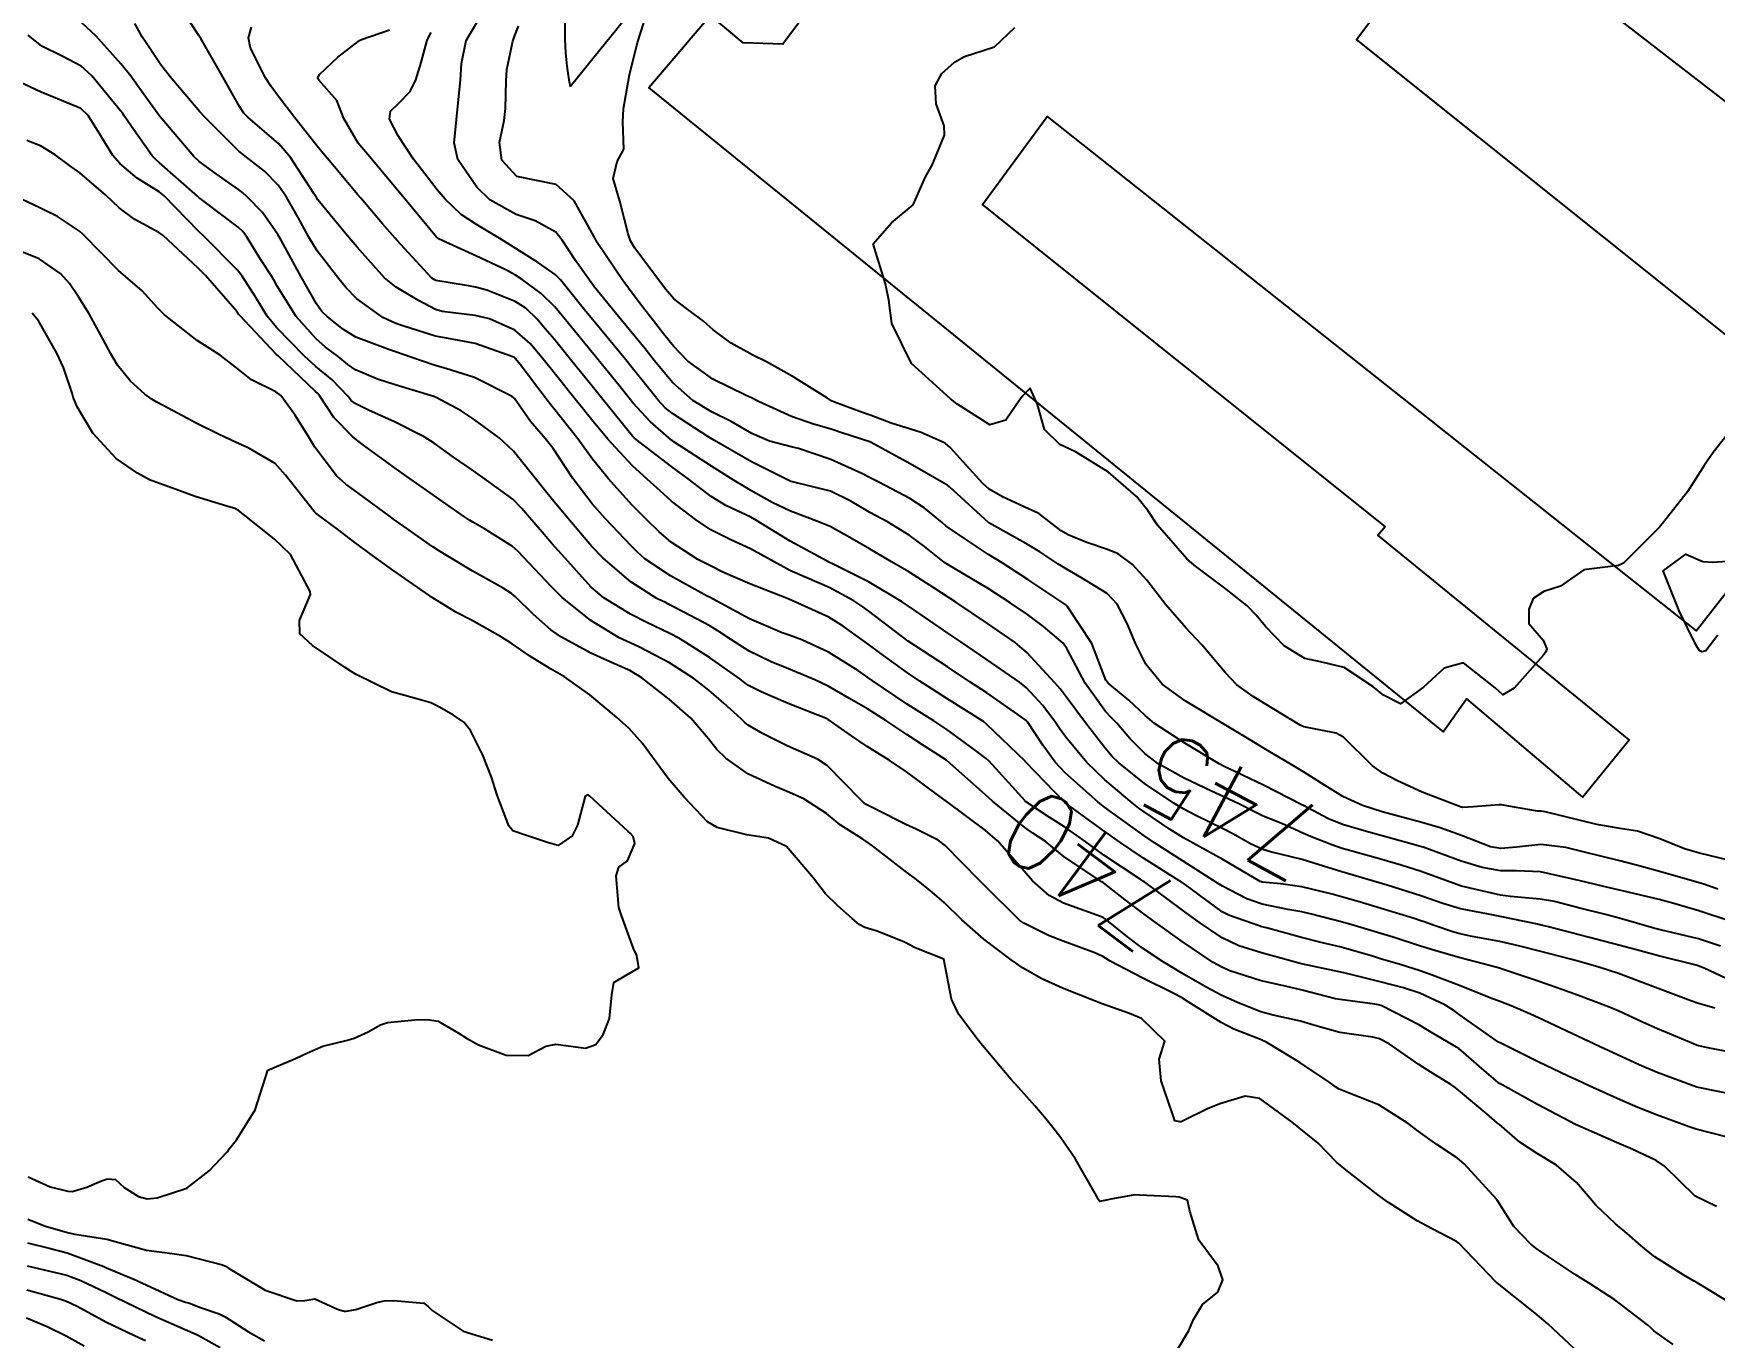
# Model space of a CAD drawing. Header units: metres. Extents: x 307586 to 320046, y 7427249 to 7434250.
# Drawn here: x 315434.2 to 315518.9, y 7432163.5 to 7432229.3 of the extents above; entities that cross this region are included whole.
import ezdxf
from ezdxf.enums import TextEntityAlignment as Align

# ---------------------------------------------------------------- set-up
doc = ezdxf.new("R2010")
doc.units = ezdxf.units.M
doc.header["$MEASUREMENT"] = 0
for name, color, linetype in [('Cotas', 45, 'Continuous'), ('Curvas de Nivel 1m', 11, 'Continuous'), ('Curvas de Nivel 5m', 15, 'Continuous'), ('Edificações', 30, 'Continuous'), ('Vias Primárias', 230, 'Continuous')]:
    doc.layers.add(name, color=color, linetype=linetype)
doc.styles.add('Style-STANDARD', font='STANDARD.shx')

msp = doc.modelspace()

# ---------------------------------------------------------------- linework, layer by layer
at = {"layer": 'Curvas de Nivel 1m', "flags": 128}
for points, elevation in [([(315519.822, 7432177.895), (315518.589, 7432178.142), (315518.142, 7432178.236), (315518.054, 7432178.26), (315517.872, 7432178.335), (315516.062, 7432179.09), (315515.309, 7432179.425), (315514.071, 7432180), (315513.595, 7432180.205), (315512.081, 7432180.778), (315511.232, 7432181.082), (315510.091, 7432181.477), (315508.275, 7432182.093), (315508.101, 7432182.149), (315507.658, 7432182.274), (315506.107, 7432182.669), (315504.838, 7432183.037), (315504.112, 7432183.269), (315502.737, 7432183.713), (315502.119, 7432183.904), (315500.613, 7432184.355), (315500.124, 7432184.491), (315498.626, 7432184.881), (315498.129, 7432184.986), (315497.424, 7432185.103), (315496.133, 7432185.379), (315495.363, 7432185.65), (315494.141, 7432186.288), (315493.893, 7432186.442), (315492.159, 7432187.547), (315490.708, 7432188.475), (315490.176, 7432188.835), (315489.214, 7432189.525), (315488.19, 7432190.26), (315487.87, 7432190.513), (315486.215, 7432192.002), (315485.713, 7432192.538), (315485.08, 7432193.396), (315484.312, 7432194.559), (315484.283, 7432194.599), (315484.244, 7432194.637), (315483.988, 7432194.82), (315482.257, 7432196.027), (315481.414, 7432196.588), (315480.274, 7432197.334), (315478.293, 7432198.63), (315476.308, 7432200.143), (315476.017, 7432200.361), (315475.561, 7432200.661), (315474.323, 7432201.332), (315473.195, 7432201.826), (315472.335, 7432202.194), (315471.392, 7432202.71), (315470.349, 7432203.286), (315469.356, 7432203.738), (315468.358, 7432204.247), (315467.577, 7432204.758), (315466.372, 7432205.687), (315465.8, 7432206.202), (315465.147, 7432206.789), (315464.393, 7432207.482), (315463.168, 7432208.812), (315462.422, 7432209.711), (315461.516, 7432210.829), (315460.453, 7432212.158), (315459.901, 7432212.848), (315459.244, 7432213.632), (315458.477, 7432214.3), (315457.208, 7432214.883), (315456.484, 7432215.046), (315454.821, 7432215.25), (315454.487, 7432215.344), (315453.625, 7432215.796), (315452.498, 7432216.467), (315451.902, 7432216.946), (315450.526, 7432218.491), (315450.125, 7432218.966), (315449.406, 7432219.842), (315448.552, 7432220.881), (315448.475, 7432220.991), (315448.351, 7432221.196), (315447.18, 7432223.004), (315446.583, 7432223.692), (315445.02, 7432225.034), (315444.819, 7432225.251), (315444.608, 7432225.584), (315443.776, 7432227.048), (315442.652, 7432229.008), (315442.622, 7432229.06), (315442.55, 7432229.165), (315441.308, 7432231.074)], 743), ([(315519.633, 7432187.593), (315518.171, 7432187.941), (315517.412, 7432188.158), (315516.178, 7432188.672), (315515.049, 7432189.054), (315514.183, 7432189.198), (315513.002, 7432189.395), (315512.187, 7432189.587), (315510.397, 7432190.032), (315510.191, 7432190.06), (315510.016, 7432190.067), (315508.849, 7432190.26), (315508.195, 7432190.38), (315508.081, 7432190.385), (315506.774, 7432190.284), (315506.23, 7432190.253), (315506.193, 7432190.261), (315506.17, 7432190.268), (315506.085, 7432190.292), (315504.203, 7432191.021), (315502.955, 7432191.589), (315502.218, 7432191.981), (315501.702, 7432192.345), (315500.237, 7432193.796), (315499.869, 7432193.995), (315498.242, 7432194.318), (315498.055, 7432194.392), (315496.254, 7432195.494), (315495.681, 7432195.842), (315494.86, 7432196.431), (315494.272, 7432197.048), (315493.103, 7432198.452), (315492.301, 7432199.289), (315491.29, 7432200.47), (315490.331, 7432201.701), (315489.605, 7432202.491), (315488.873, 7432203.027), (315488.35, 7432203.25), (315487.252, 7432203.623), (315486.358, 7432203.998), (315486.016, 7432204.191), (315485.557, 7432204.542), (315484.878, 7432205.063), (315484.37, 7432205.303), (315483.045, 7432205.905), (315482.38, 7432206.297), (315482.056, 7432206.583), (315480.41, 7432208.4), (315480.166, 7432208.604), (315478.953, 7432209.157), (315478.42, 7432209.324), (315477.436, 7432209.626), (315476.427, 7432210.009), (315475.952, 7432210.181), (315474.579, 7432210.678), (315474.434, 7432210.751), (315474.236, 7432210.882), (315472.452, 7432211.993), (315471.159, 7432212.713), (315470.466, 7432213.051), (315469.379, 7432213.644), (315468.479, 7432214.331), (315467.989, 7432214.755), (315467.12, 7432215.395), (315466.494, 7432215.882), (315466.079, 7432216.356), (315465.762, 7432216.781), (315464.527, 7432218.435), (315464.307, 7432218.802), (315464.184, 7432219.156), (315463.763, 7432220.808), (315463.438, 7432221.943), (315463.631, 7432222.81), (315463.962, 7432223.434), (315463.928, 7432224.807), (315463.96, 7432225.456), (315464.185, 7432226.804), (315464.26, 7432227.172), (315464.653, 7432228.8), (315465.303, 7432230.791)], 749), ([(315519.516, 7432173.646), (315518.002, 7432174.041), (315517.662, 7432174.153), (315516.012, 7432174.766), (315515.064, 7432175.138), (315514.024, 7432175.577), (315512.621, 7432176.214), (315512.036, 7432176.483), (315511.555, 7432176.707), (315510.045, 7432177.429), (315509.501, 7432177.702), (315508.372, 7432178.265), (315508.157, 7432178.372), (315508.054, 7432178.428), (315507.591, 7432178.741), (315506.068, 7432179.82), (315505.793, 7432180.017), (315505.334, 7432180.301), (315504.081, 7432180.889), (315503.251, 7432181.163), (315502.09, 7432181.466), (315500.613, 7432181.837), (315500.097, 7432181.95), (315498.118, 7432182.375), (315498.057, 7432182.39), (315496.108, 7432182.923), (315494.966, 7432183.282), (315494.115, 7432183.688), (315492.981, 7432184.451), (315492.129, 7432185.081), (315490.232, 7432186.479), (315490.144, 7432186.538), (315489.983, 7432186.644), (315488.163, 7432187.854), (315487.253, 7432188.519), (315486.18, 7432189.271), (315485.403, 7432189.76), (315484.217, 7432190.56), (315484.193, 7432190.581), (315482.378, 7432192.578), (315482.224, 7432192.72), (315481.69, 7432193.123), (315480.239, 7432194.187), (315479.991, 7432194.354), (315479.588, 7432194.61), (315478.757, 7432195.132), (315478.251, 7432195.458), (315476.481, 7432196.648), (315476.265, 7432196.801), (315475.788, 7432197.139), (315474.284, 7432198.08), (315472.936, 7432198.694), (315472.295, 7432198.93), (315471.943, 7432199.057), (315470.303, 7432199.761), (315469.673, 7432200.096), (315468.467, 7432200.748), (315468.314, 7432200.826), (315468.163, 7432200.903), (315466.33, 7432201.922), (315465.033, 7432202.79), (315464.662, 7432203.111), (315464.349, 7432203.426), (315463.024, 7432204.813), (315462.37, 7432205.551), (315461.394, 7432206.83), (315460.405, 7432208.341), (315460.014, 7432208.846), (315459.27, 7432209.706), (315458.461, 7432210.87), (315458.433, 7432210.902), (315458.336, 7432210.969), (315456.448, 7432211.927), (315454.995, 7432212.372), (315454.457, 7432212.527), (315453.279, 7432212.932), (315452.466, 7432213.208), (315452.07, 7432213.341), (315450.473, 7432213.958), (315449.846, 7432214.342), (315449.03, 7432214.982), (315448.752, 7432215.252), (315448.489, 7432215.629), (315447.707, 7432216.998), (315446.696, 7432218.843), (315446.607, 7432219.009), (315446.534, 7432219.134), (315445.759, 7432220.235), (315444.996, 7432221.033), (315444.759, 7432221.241), (315444.557, 7432221.399), (315443.434, 7432222.182), (315442.57, 7432222.806), (315442.297, 7432223.063), (315440.603, 7432225.056), (315440.587, 7432225.08), (315439.752, 7432226.231), (315439.119, 7432227.103), (315438.632, 7432227.713), (315437.377, 7432229.123), (315436.66, 7432229.798)], 741), ([(315520.028, 7432175.759), (315518.033, 7432176.15), (315516.04, 7432176.898), (315515.137, 7432177.277), (315514.049, 7432177.776), (315513.128, 7432178.209), (315512.058, 7432178.709), (315511.169, 7432179.121), (315510.067, 7432179.641), (315509.657, 7432179.834), (315508.677, 7432180.261), (315508.076, 7432180.482), (315507.741, 7432180.611), (315506.088, 7432181.272), (315504.563, 7432181.846), (315504.098, 7432182.012), (315503.091, 7432182.33), (315502.106, 7432182.628), (315501.698, 7432182.753), (315500.111, 7432183.204), (315499.177, 7432183.437), (315498.116, 7432183.705), (315496.351, 7432184.177), (315496.121, 7432184.241), (315495.993, 7432184.283), (315495.607, 7432184.418), (315494.496, 7432184.804), (315494.129, 7432184.999), (315492.185, 7432186.418), (315492.143, 7432186.446), (315492.125, 7432186.46), (315490.161, 7432187.7), (315488.969, 7432188.498), (315488.502, 7432188.831), (315488.178, 7432189.063), (315486.268, 7432190.453), (315486.193, 7432190.502), (315486.154, 7432190.531), (315484.223, 7432192.54), (315484.204, 7432192.56), (315482.242, 7432194.457), (315482.088, 7432194.582), (315480.254, 7432195.748), (315479.729, 7432196.079), (315478.882, 7432196.621), (315478.269, 7432197.036), (315476.878, 7432198.05), (315476.29, 7432198.481), (315476.051, 7432198.654), (315475.024, 7432199.393), (315474.305, 7432199.839), (315472.395, 7432200.699), (315472.313, 7432200.734), (315472.257, 7432200.758), (315470.325, 7432201.517), (315468.956, 7432202.118), (315468.338, 7432202.424), (315467.7, 7432202.756), (315466.351, 7432203.617), (315465.734, 7432204.156), (315465.092, 7432204.789), (315464.721, 7432205.149), (315464.37, 7432205.508), (315463.193, 7432206.812), (315462.398, 7432207.809), (315461.647, 7432208.828), (315460.428, 7432210.38), (315460.219, 7432210.631), (315460.05, 7432210.846), (315458.749, 7432212.575), (315458.518, 7432212.869), (315458.493, 7432212.9), (315458.463, 7432212.923), (315458.37, 7432212.965), (315456.47, 7432213.63), (315455.404, 7432213.838), (315454.474, 7432214.004), (315452.927, 7432214.487), (315452.48, 7432214.649), (315451.827, 7432214.947), (315450.492, 7432215.905), (315449.974, 7432216.444), (315449.54, 7432216.974), (315448.523, 7432218.306), (315448.1, 7432218.994), (315447.557, 7432219.986), (315446.978, 7432221.006), (315446.559, 7432221.616), (315445.867, 7432222.322), (315444.947, 7432223.034), (315444.577, 7432223.335), (315442.834, 7432225.058), (315442.605, 7432225.312), (315441.117, 7432227.075), (315440.632, 7432227.678), (315439.697, 7432229.094), (315439.328, 7432229.768)], 742), ([(315518.94, 7432180.137), (315518.076, 7432180.38), (315517.734, 7432180.498), (315516.087, 7432181.131), (315514.587, 7432181.701), (315514.098, 7432181.879), (315513.109, 7432182.21), (315512.106, 7432182.489), (315511.749, 7432182.581), (315510.111, 7432183.001), (315509.118, 7432183.26), (315508.115, 7432183.489), (315506.637, 7432183.766), (315506.119, 7432183.88), (315505.798, 7432183.974), (315504.804, 7432184.31), (315504.294, 7432184.486), (315504.125, 7432184.544), (315503.8, 7432184.649), (315502.131, 7432185.164), (315500.975, 7432185.511), (315500.137, 7432185.75), (315499.658, 7432185.887), (315498.142, 7432186.257), (315497.071, 7432186.401), (315496.144, 7432186.483), (315496.032, 7432186.524), (315494.161, 7432187.63), (315492.653, 7432188.455), (315492.176, 7432188.72), (315491.508, 7432189.139), (315490.189, 7432190.039), (315489.928, 7432190.222), (315489.579, 7432190.489), (315488.21, 7432191.639), (315487.302, 7432192.519), (315486.236, 7432193.795), (315485.929, 7432194.224), (315485.716, 7432194.538), (315485.091, 7432195.387), (315484.26, 7432196.279), (315483.917, 7432196.563), (315482.28, 7432197.7), (315480.947, 7432198.593), (315480.297, 7432199.033), (315479.371, 7432199.681), (315478.311, 7432200.397), (315477.954, 7432200.634), (315476.327, 7432201.608), (315474.482, 7432202.536), (315474.342, 7432202.601), (315474.18, 7432202.682), (315472.353, 7432203.669), (315470.654, 7432204.717), (315470.364, 7432204.875), (315469.104, 7432205.472), (315468.375, 7432205.93), (315467.275, 7432206.761), (315466.393, 7432207.423), (315464.595, 7432208.797), (315464.496, 7432208.881), (315464.415, 7432208.972), (315462.913, 7432210.815), (315462.442, 7432211.4), (315461.289, 7432212.832), (315460.473, 7432213.835), (315460.01, 7432214.378), (315459.595, 7432214.853), (315459.035, 7432215.408), (315458.492, 7432215.759), (315457.059, 7432216.322), (315456.499, 7432216.476), (315456.142, 7432216.538), (315454.502, 7432216.811), (315454.292, 7432216.922), (315452.531, 7432218.837), (315452.439, 7432218.941), (315451.817, 7432219.671), (315450.713, 7432220.958), (315450.555, 7432221.149), (315449.728, 7432222.136), (315449.012, 7432222.983), (315448.581, 7432223.501), (315447.398, 7432225.002), (315446.613, 7432226.024), (315446.191, 7432226.589), (315445.917, 7432227.021), (315445.155, 7432228.522), (315445.06, 7432229.034), (315445.205, 7432229.579)], 744), ([(315519.727, 7432184.528), (315518.136, 7432185.041), (315516.888, 7432185.416), (315516.145, 7432185.609), (315514.299, 7432186.049), (315514.151, 7432186.083), (315513.636, 7432186.205), (315512.156, 7432186.551), (315511.721, 7432186.661), (315510.161, 7432187), (315508.954, 7432187.051), (315508.161, 7432187.057), (315507.221, 7432187.221), (315506.162, 7432187.548), (315504.249, 7432188.242), (315504.172, 7432188.268), (315503.991, 7432188.322), (315502.178, 7432188.828), (315501.514, 7432189.013), (315500.183, 7432189.397), (315499.488, 7432189.672), (315498.193, 7432190.359), (315498.133, 7432190.391), (315496.207, 7432191.371), (315494.438, 7432192.218), (315494.221, 7432192.315), (315493.977, 7432192.442), (315492.233, 7432193.497), (315490.718, 7432194.475), (315490.247, 7432194.88), (315489.423, 7432195.661), (315488.377, 7432196.508), (315488.265, 7432196.665), (315487.548, 7432198.517), (315486.312, 7432200.396), (315486.245, 7432200.464), (315486.151, 7432200.532), (315484.331, 7432201.746), (315483.032, 7432202.573), (315482.347, 7432203.006), (315481.142, 7432203.805), (315480.36, 7432204.326), (315480.204, 7432204.445), (315480.016, 7432204.605), (315479.111, 7432205.359), (315478.375, 7432205.827), (315476.828, 7432206.646), (315476.386, 7432206.87), (315475.969, 7432207.077), (315474.4, 7432207.796), (315472.766, 7432208.338), (315472.409, 7432208.423), (315471.309, 7432208.711), (315470.417, 7432209.106), (315469.386, 7432209.699), (315468.427, 7432210.174), (315467.439, 7432210.76), (315466.446, 7432211.658), (315465.507, 7432212.784), (315465.052, 7432213.374), (315464.476, 7432214.061), (315463.846, 7432214.806), (315462.5, 7432216.482), (315462.242, 7432216.823), (315461.53, 7432217.818), (315460.855, 7432218.837), (315460.537, 7432219.24), (315459.51, 7432219.823), (315458.546, 7432220.128), (315457.212, 7432220.883), (315456.562, 7432221.509), (315455.607, 7432222.905), (315455.427, 7432223.743), (315455.53, 7432224.906), (315455.634, 7432225.925), (315455.738, 7432226.903), (315455.797, 7432227.741), (315456.025, 7432228.899), (315456.664, 7432229.987)], 747), ([(315519.094, 7432186.136), (315518.39, 7432186.381), (315518.156, 7432186.452), (315517.748, 7432186.563), (315516.162, 7432187.031), (315515.258, 7432187.277), (315514.167, 7432187.566), (315512.386, 7432188.002), (315512.171, 7432188.053), (315511.437, 7432188.227), (315510.174, 7432188.39), (315508.953, 7432188.258), (315508.172, 7432188.189), (315507.65, 7432188.275), (315506.178, 7432188.831), (315505.101, 7432189.225), (315504.185, 7432189.488), (315502.615, 7432189.909), (315502.19, 7432190.027), (315501.191, 7432190.35), (315500.2, 7432190.811), (315499.097, 7432191.489), (315498.218, 7432192.047), (315497.625, 7432192.396), (315496.231, 7432193.221), (315495.495, 7432193.681), (315494.243, 7432194.44), (315492.255, 7432195.629), (315491.091, 7432196.472), (315490.278, 7432197.467), (315489.77, 7432198.488), (315489.33, 7432199.521), (315488.827, 7432200.502), (315488.321, 7432201.038), (315487.035, 7432201.82), (315486.338, 7432202.222), (315485.848, 7432202.537), (315484.937, 7432203.139), (315484.352, 7432203.493), (315482.398, 7432204.58), (315482.363, 7432204.601), (315482.17, 7432204.777), (315480.381, 7432206.409), (315480.274, 7432206.494), (315480.1, 7432206.604), (315478.397, 7432207.569), (315476.439, 7432208.65), (315476.413, 7432208.662), (315474.901, 7432209.156), (315474.419, 7432209.312), (315473.534, 7432209.577), (315472.425, 7432209.956), (315470.758, 7432210.717), (315470.435, 7432210.883), (315470.143, 7432211.018), (315468.449, 7432211.837), (315467.184, 7432212.763), (315466.47, 7432213.502), (315465.91, 7432214.211), (315465.463, 7432214.785), (315465.035, 7432215.338), (315464.495, 7432216.03), (315463.916, 7432216.806), (315462.631, 7432218.72), (315462.574, 7432218.82), (315462.534, 7432218.901), (315461.459, 7432220.831), (315460.565, 7432221.645), (315459.575, 7432221.848), (315458.571, 7432222.044), (315457.829, 7432222.878), (315457.707, 7432223.763), (315457.933, 7432224.877), (315458.014, 7432225.471), (315458.039, 7432226.876), (315458.07, 7432227.437), (315458.369, 7432228.873), (315458.447, 7432229.08), (315458.661, 7432229.635)], 748), ([(315519.24, 7432183.259), (315518.118, 7432183.625), (315516.21, 7432184.081), (315516.122, 7432184.105), (315516.068, 7432184.117), (315515.882, 7432184.174), (315514.13, 7432184.673), (315513.504, 7432184.834), (315512.137, 7432185.178), (315510.865, 7432185.51), (315510.144, 7432185.638), (315508.652, 7432185.756), (315508.146, 7432185.832), (315506.189, 7432186.29), (315506.143, 7432186.303), (315506.126, 7432186.308), (315504.154, 7432187.028), (315503.14, 7432187.349), (315502.162, 7432187.626), (315500.414, 7432188.113), (315500.17, 7432188.186), (315499.647, 7432188.368), (315498.573, 7432188.78), (315498.179, 7432188.96), (315497.165, 7432189.418), (315496.187, 7432189.821), (315495.782, 7432190.009), (315494.961, 7432190.428), (315494.198, 7432190.789), (315493.58, 7432191.068), (315492.212, 7432191.723), (315490.887, 7432192.473), (315490.228, 7432192.971), (315489.476, 7432193.732), (315488.809, 7432194.502), (315488.533, 7432194.792), (315488.249, 7432195.086), (315487.213, 7432196.521), (315486.289, 7432198.265), (315486.107, 7432198.533), (315485.125, 7432199.371), (315484.307, 7432199.982), (315483.443, 7432200.569), (315482.323, 7432201.284), (315480.68, 7432202.254), (315480.341, 7432202.459), (315480.133, 7432202.603), (315479.128, 7432203.396), (315478.356, 7432203.978), (315477.263, 7432204.641), (315476.368, 7432205.125), (315475.402, 7432205.693), (315474.378, 7432206.2), (315472.405, 7432206.677), (315472.383, 7432206.686), (315472.345, 7432206.7), (315470.397, 7432207.664), (315468.533, 7432208.748), (315468.458, 7432208.794), (315468.414, 7432208.821), (315468.248, 7432208.919), (315466.426, 7432210.099), (315466.053, 7432210.399), (315465.707, 7432210.781), (315464.456, 7432212.327), (315464.07, 7432212.804), (315462.482, 7432214.737), (315462.415, 7432214.821), (315462.058, 7432215.254), (315460.783, 7432216.837), (315460.507, 7432217.118), (315459.673, 7432217.696), (315458.526, 7432218.427), (315457.802, 7432218.877), (315456.54, 7432219.626), (315455.778, 7432220.134), (315454.959, 7432220.914), (315454.56, 7432221.377), (315453.369, 7432222.932), (315452.594, 7432224.098), (315452.163, 7432224.944), (315452.207, 7432225.344), (315452.611, 7432225.732), (315453.21, 7432226.341), (315453.49, 7432226.931), (315453.765, 7432227.8), (315454.059, 7432228.926), (315454.268, 7432229.313)], 746), ([(315519.899, 7432165.172), (315518.315, 7432166.144), (315518.057, 7432166.29), (315517.915, 7432166.372), (315517.394, 7432166.679), (315515.927, 7432167.608), (315515.603, 7432167.848), (315515.218, 7432168.181), (315514.529, 7432168.781), (315513.944, 7432169.269), (315512.953, 7432170.21), (315511.97, 7432171.342), (315510.969, 7432172.23), (315509.989, 7432172.805), (315509.128, 7432173.387), (315508.093, 7432174.269), (315508.004, 7432174.347), (315507.572, 7432174.712), (315506.029, 7432175.999), (315505.87, 7432176.131), (315505.639, 7432176.296), (315504.638, 7432176.917), (315504.038, 7432177.3), (315502.535, 7432178.335), (315502.055, 7432178.593), (315501.722, 7432178.678), (315500.058, 7432178.906), (315498.914, 7432179.23), (315498.064, 7432179.482), (315496.691, 7432179.78), (315496.068, 7432179.954), (315495.737, 7432180.083), (315494.895, 7432180.428), (315494.078, 7432180.791), (315493.349, 7432181.182), (315492.095, 7432181.906), (315491.149, 7432182.47), (315490.11, 7432183.157), (315489.349, 7432183.725), (315488.389, 7432184.506), (315488.242, 7432184.626), (315488.125, 7432184.699), (315487.809, 7432184.831), (315486.132, 7432185.421), (315485.403, 7432185.808), (315484.568, 7432186.554), (315484.15, 7432187.042), (315482.807, 7432188.574), (315482.178, 7432189.114), (315480.26, 7432190.532), (315480.193, 7432190.58), (315480.156, 7432190.601), (315478.214, 7432192.053), (315477.341, 7432192.639), (315476.23, 7432193.32), (315475.436, 7432193.863), (315474.272, 7432194.68), (315474.254, 7432194.691), (315474.213, 7432194.71), (315472.251, 7432195.486), (315470.896, 7432196.074), (315470.26, 7432196.391), (315470.065, 7432196.527), (315469.815, 7432196.727), (315468.279, 7432197.817), (315466.781, 7432198.765), (315466.295, 7432199.024), (315465.102, 7432199.589), (315464.305, 7432199.987), (315462.962, 7432200.814), (315462.321, 7432201.357), (315460.993, 7432202.834), (315460.35, 7432203.563), (315459.748, 7432204.24), (315459.211, 7432204.857), (315458.829, 7432205.325), (315458.372, 7432205.793), (315456.869, 7432206.885), (315456.388, 7432207.211), (315455.39, 7432207.913), (315454.408, 7432208.608), (315453.904, 7432208.925), (315452.42, 7432209.682), (315451.102, 7432210.278), (315450.429, 7432210.61), (315450.238, 7432210.77), (315450.083, 7432210.965), (315449.274, 7432211.806), (315448.448, 7432212.483), (315447.87, 7432212.996), (315446.474, 7432214.436), (315446.004, 7432215.017), (315445.419, 7432215.953), (315444.744, 7432217.036), (315444.507, 7432217.339), (315442.783, 7432219.058), (315442.535, 7432219.304), (315440.803, 7432221.077), (315440.555, 7432221.273), (315439.438, 7432221.973), (315438.569, 7432222.699), (315438.222, 7432223.114), (315437.611, 7432224.097), (315436.973, 7432225.126), (315436.606, 7432225.477), (315435.437, 7432225.974), (315434.614, 7432226.299), (315432.75, 7432227.179)], 739), ([(315516.842, 7432163.191), (315515.88, 7432163.878), (315515.727, 7432164.018), (315515.559, 7432164.175), (315513.901, 7432165.428), (315512.72, 7432166.212), (315511.918, 7432166.708), (315510.546, 7432167.615), (315509.931, 7432168.048), (315509.82, 7432168.13), (315509.683, 7432168.244), (315508.814, 7432169.13), (315508.104, 7432170.268), (315507.956, 7432170.492), (315506.311, 7432172.287), (315505.986, 7432172.569), (315504.944, 7432173.258), (315503.999, 7432173.941), (315503.501, 7432174.325), (315502.012, 7432175.264), (315500.528, 7432175.844), (315500.02, 7432176.061), (315499.834, 7432176.176), (315499.563, 7432176.367), (315498.038, 7432177.394), (315496.373, 7432178.407), (315496.054, 7432178.552), (315494.712, 7432179.082), (315494.063, 7432179.411), (315492.414, 7432180.457), (315492.076, 7432180.666), (315491.658, 7432180.885), (315490.091, 7432181.67), (315488.485, 7432182.504), (315488.248, 7432182.651), (315488.105, 7432182.743), (315487.698, 7432182.923), (315486.113, 7432183.511), (315485.377, 7432183.803), (315484.121, 7432184.418), (315483.923, 7432184.562), (315482.14, 7432186.312), (315481.88, 7432186.583), (315480.169, 7432188.342), (315479.816, 7432188.605), (315478.708, 7432189.152), (315478.181, 7432189.4), (315476.687, 7432190.146), (315476.19, 7432190.406), (315476.046, 7432190.507), (315475.899, 7432190.654), (315474.218, 7432192.368), (315473.737, 7432192.685), (315472.229, 7432193.334), (315470.964, 7432193.984), (315470.24, 7432194.4), (315470.06, 7432194.541), (315469.877, 7432194.725), (315469.016, 7432195.504), (315468.257, 7432196.161), (315467.494, 7432196.758), (315466.274, 7432197.535), (315464.756, 7432198.322), (315464.289, 7432198.542), (315463.741, 7432198.806), (315462.301, 7432199.668), (315460.863, 7432200.834), (315460.321, 7432201.376), (315458.909, 7432202.862), (315458.638, 7432203.158), (315458.348, 7432203.42), (315456.952, 7432204.289), (315456.36, 7432204.622), (315456.195, 7432204.726), (315455.94, 7432204.896), (315455.008, 7432205.549), (315454.374, 7432205.995), (315453.04, 7432206.933), (315452.39, 7432207.391), (315450.855, 7432208.507), (315450.411, 7432208.85), (315450.279, 7432208.962), (315449.354, 7432209.908), (315448.655, 7432210.987), (315448.555, 7432211.109), (315448.435, 7432211.219), (315446.546, 7432213.009), (315446.454, 7432213.103), (315444.621, 7432215.038), (315444.56, 7432215.115), (315444.485, 7432215.223), (315442.894, 7432217.056), (315442.509, 7432217.451), (315440.75, 7432219.078), (315440.534, 7432219.234), (315439.324, 7432219.882), (315438.547, 7432220.48), (315437.872, 7432221.117), (315436.564, 7432222.23), (315436.044, 7432222.614), (315435.32, 7432223.149), (315434.58, 7432223.601), (315433.883, 7432223.868)], 738), ([(315511.87, 7432162.974), (315510.526, 7432164.234), (315509.891, 7432164.761), (315508.001, 7432166.269), (315507.952, 7432166.308), (315507.914, 7432166.344), (315506.045, 7432168.289), (315505.934, 7432168.38), (315504.668, 7432169.037), (315503.944, 7432169.424), (315502.501, 7432170.335), (315501.959, 7432170.725), (315500.348, 7432171.985), (315499.982, 7432172.286), (315499.907, 7432172.361), (315498.956, 7432173.339), (315498, 7432174.11), (315497.647, 7432174.394), (315496.015, 7432175.587), (315495.288, 7432175.693), (315494.012, 7432175.318), (315493.388, 7432175.067), (315492.153, 7432174.459), (315492.054, 7432174.408), (315492.002, 7432174.4), (315491.732, 7432174.463), (315491.608, 7432174.862), (315491.041, 7432176.47), (315490.944, 7432177.566), (315491.233, 7432178.468), (315490.064, 7432179.609), (315489.451, 7432179.874), (315488.071, 7432180.359), (315487.687, 7432180.514), (315486.082, 7432181.143), (315485.008, 7432181.627), (315484.097, 7432182.154), (315483.49, 7432182.566), (315482.113, 7432183.61), (315480.995, 7432184.591), (315480.131, 7432185.437), (315479.514, 7432185.986), (315478.712, 7432186.621), (315478.149, 7432187.049), (315476.503, 7432188.311), (315476.172, 7432188.559), (315476.016, 7432188.652), (315474.879, 7432189.369), (315474.186, 7432189.948), (315473.039, 7432190.692), (315472.198, 7432191.063), (315471.602, 7432191.306), (315470.211, 7432191.941), (315469.117, 7432192.737), (315468.658, 7432193.175), (315468.232, 7432193.702), (315467.35, 7432194.759), (315466.252, 7432195.702), (315465.653, 7432196.175), (315464.884, 7432196.791), (315464.268, 7432197.15), (315463.65, 7432197.429), (315462.281, 7432198.053), (315460.835, 7432198.835), (315460.297, 7432199.209), (315459.421, 7432199.97), (315458.506, 7432200.867), (315458.315, 7432201.035), (315457.893, 7432201.301), (315456.332, 7432202.183), (315455.094, 7432202.909), (315454.629, 7432203.199), (315454.348, 7432203.387), (315452.862, 7432204.431), (315452.361, 7432204.789), (315452.145, 7432204.942), (315450.376, 7432206.244), (315449.961, 7432206.549), (315449.498, 7432206.973), (315448.404, 7432208.418), (315448.052, 7432208.994), (315447.391, 7432210.033), (315446.679, 7432211.008), (315446.435, 7432211.193), (315445.209, 7432211.797), (315444.447, 7432212.404), (315443.625, 7432213.048), (315442.464, 7432213.787), (315440.815, 7432215.077), (315440.486, 7432215.419), (315439.698, 7432216.295), (315438.745, 7432217.106), (315438.506, 7432217.312), (315436.719, 7432219.128), (315436.535, 7432219.3), (315435.436, 7432220.041), (315434.546, 7432220.467), (315433.046, 7432221.175)], 737), ([(315491.868, 7432162.929), (315492.436, 7432163.896), (315492.683, 7432164.452), (315493.135, 7432165.203), (315493.897, 7432165.826), (315494.153, 7432166.436), (315493.913, 7432167.128), (315492.938, 7432168.45), (315492.496, 7432169.906), (315492.371, 7432170.456), (315491.955, 7432170.606), (315491.792, 7432170.625), (315489.956, 7432170.712), (315489.716, 7432170.724), (315488.519, 7432170.502), (315487.952, 7432170.398), (315487.868, 7432170.511), (315487.788, 7432170.679), (315486.737, 7432172.522), (315485.994, 7432173.594), (315485.589, 7432174.126), (315485.249, 7432174.541), (315484.676, 7432175.217), (315484.017, 7432175.962), (315483.473, 7432176.566), (315482.048, 7432178.262), (315481.782, 7432178.583), (315480.845, 7432179.812), (315480.477, 7432180.596), (315480.103, 7432182.6), (315478.655, 7432183.169), (315478.111, 7432183.464), (315476.742, 7432184.019), (315476.118, 7432184.196), (315475.822, 7432184.357), (315475.475, 7432184.66), (315474.749, 7432185.291), (315474.135, 7432185.901), (315473.532, 7432186.686), (315472.167, 7432188.284), (315471.262, 7432188.709), (315470.174, 7432188.877), (315468.672, 7432189.237), (315468.181, 7432189.533), (315467.005, 7432190.762), (315466.207, 7432191.719), (315465.419, 7432192.782), (315464.907, 7432193.467), (315464.237, 7432194.234), (315463.605, 7432194.806), (315462.254, 7432195.93), (315460.974, 7432196.833), (315460.269, 7432197.243), (315459.266, 7432197.867), (315458.288, 7432198.531), (315457.76, 7432198.875), (315456.301, 7432199.684), (315455.498, 7432200.095), (315454.312, 7432200.832), (315454.188, 7432200.921), (315452.332, 7432202.207), (315451.308, 7432202.95), (315450.35, 7432203.664), (315449.607, 7432204.222), (315448.578, 7432204.987), (315448.454, 7432205.079), (315448.365, 7432205.165), (315446.914, 7432207.005), (315446.392, 7432207.593), (315445.067, 7432208.366), (315444.407, 7432208.657), (315443.574, 7432209.048), (315442.419, 7432209.627), (315441.262, 7432210.235), (315440.429, 7432210.676), (315440.177, 7432210.83), (315439.838, 7432211.089), (315439.089, 7432211.75), (315438.447, 7432212.543), (315438.111, 7432213.113), (315437.719, 7432213.863), (315437.033, 7432215.125), (315436.491, 7432215.983), (315436.028, 7432216.667), (315435.602, 7432217.144), (315434.514, 7432217.902), (315433.298, 7432218.396)], 736), ([(315433.936, 7432169.505), (315434.831, 7432169.141), (315435.928, 7432168.83), (315436.3, 7432168.753), (315437.924, 7432168.487), (315438.765, 7432168.253), (315439.916, 7432167.935), (315441.217, 7432167.764), (315441.912, 7432167.67), (315443.74, 7432167.198), (315443.904, 7432167.129), (315444.056, 7432167.028), (315445.892, 7432165.918), (315447.491, 7432165.39), (315447.887, 7432165.41), (315448.395, 7432165.489), (315449.548, 7432164.965), (315449.805, 7432164.884), (315449.882, 7432164.867), (315449.978, 7432164.863), (315450.466, 7432164.954), (315451.521, 7432165.309), (315451.887, 7432165.38), (315452.363, 7432165.411), (315453.887, 7432165.271), (315454.101, 7432165.124), (315454.312, 7432164.906), (315455.873, 7432163.86), (315457.345, 7432163.398)], 736), ([(315433.92, 7432168.317), (315435.013, 7432168.042), (315435.913, 7432167.8), (315437.761, 7432167.111), (315437.902, 7432167.052), (315439.286, 7432166.479), (315439.894, 7432166.197), (315441.497, 7432165.454), (315441.886, 7432165.325), (315442.09, 7432165.262), (315442.645, 7432165.049), (315443.577, 7432164.732), (315443.878, 7432164.582), (315445.062, 7432163.827), (315445.866, 7432163.365)], 737), ([(315433.903, 7432167.15), (315435.898, 7432166.683), (315436.602, 7432166.417), (315437.89, 7432165.799), (315438.362, 7432165.578), (315439.367, 7432165.088), (315439.879, 7432164.833), (315440.333, 7432164.621), (315441.872, 7432163.949), (315442.49, 7432163.671), (315443.632, 7432163.033)], 738), ([(315433.891, 7432165.934), (315435.535, 7432165.485), (315435.885, 7432165.373), (315436.421, 7432165.125), (315437.871, 7432164.334), (315439.309, 7432163.64), (315439.858, 7432163.389)], 739)]:
    msp.add_lwpolyline(points, dxfattribs=dict(at, elevation=elevation))
at = {"layer": 'Curvas de Nivel 5m', "flags": 128}
for points, elevation in [([(315520.092, 7432181.362), (315518.407, 7432182.145), (315518.197, 7432182.242), (315518.104, 7432182.271), (315517.94, 7432182.316), (315516.109, 7432182.781), (315515, 7432183.075), (315514.114, 7432183.313), (315512.635, 7432183.698), (315512.119, 7432183.832), (315510.559, 7432184.236), (315510.124, 7432184.338), (315510.004, 7432184.363), (315508.13, 7432184.751), (315507.535, 7432184.87), (315506.131, 7432185.141), (315505.234, 7432185.403), (315504.138, 7432185.792), (315502.433, 7432186.337), (315502.144, 7432186.426), (315502.033, 7432186.453), (315500.153, 7432187.008), (315499.231, 7432187.299), (315498.161, 7432187.621), (315496.561, 7432188.012), (315496.169, 7432188.127), (315495.547, 7432188.419), (315494.666, 7432188.921), (315494.18, 7432189.172), (315492.792, 7432189.849), (315492.19, 7432190.17), (315491.694, 7432190.465), (315490.208, 7432191.459), (315488.909, 7432192.5), (315488.563, 7432192.842), (315488.23, 7432193.238), (315487.228, 7432194.52), (315486.256, 7432195.831), (315485.954, 7432196.229), (315485.697, 7432196.538), (315484.285, 7432198.06), (315483.686, 7432198.566), (315482.302, 7432199.524), (315480.705, 7432200.596), (315480.317, 7432200.854), (315479.648, 7432201.285), (315478.335, 7432202.119), (315477.464, 7432202.639), (315476.349, 7432203.284), (315475.48, 7432203.789), (315474.36, 7432204.41), (315473.701, 7432204.687), (315472.368, 7432205.18), (315471.452, 7432205.629), (315470.378, 7432206.231), (315470.066, 7432206.411), (315469.523, 7432206.733), (315468.393, 7432207.447), (315466.494, 7432208.687), (315466.413, 7432208.743), (315466.375, 7432208.771), (315465.318, 7432209.682), (315464.431, 7432210.646), (315464.309, 7432210.801), (315463.712, 7432211.539), (315462.681, 7432212.818), (315462.466, 7432213.084), (315461.024, 7432214.835), (315460.489, 7432215.475), (315459.803, 7432216.157), (315458.854, 7432216.865), (315458.506, 7432217.084), (315458.049, 7432217.335), (315456.52, 7432218.054), (315454.637, 7432218.918), (315454.572, 7432218.958), (315454.534, 7432218.988), (315452.919, 7432220.936), (315452.559, 7432221.366), (315451.235, 7432222.953), (315450.584, 7432223.73), (315449.854, 7432224.971), (315449.51, 7432225.874), (315448.622, 7432226.895), (315448.556, 7432226.991), (315448.549, 7432227.066), (315448.626, 7432227.195), (315449.55, 7432228.066), (315450.652, 7432228.902), (315450.685, 7432228.927), (315450.747, 7432228.959), (315452.154, 7432229.449)], 745), ([(315520.433, 7432210.12), (315518.863, 7432208.143), (315518.406, 7432207.481), (315517.898, 7432206.655), (315517.564, 7432206.158), (315517.05, 7432205.497), (315516.37, 7432204.651), (315516.155, 7432204.384), (315515.963, 7432204.176), (315514.347, 7432202.568), (315514.095, 7432202.453), (315512.343, 7432202.22), (315511.164, 7432201.398), (315510.326, 7432201.142), (315509.788, 7432200.781), (315509.579, 7432200.251), (315509.583, 7432199.528), (315510.297, 7432198.675), (315510.48, 7432198.238), (315510.44, 7432198.09), (315510.29, 7432197.907), (315508.837, 7432196.261), (315508.26, 7432195.935), (315507.883, 7432196.274), (315506.282, 7432197.54), (315505.309, 7432197.273), (315504.263, 7432196.32), (315503.105, 7432195.481), (315502.259, 7432195.917), (315501.722, 7432196.345), (315500.277, 7432197.311), (315499.072, 7432197.588), (315498.283, 7432197.755), (315497.248, 7432198.4), (315496.302, 7432199.364), (315495.839, 7432199.947), (315495.369, 7432200.424), (315494.325, 7432201.254), (315492.715, 7432202.456), (315492.346, 7432202.779), (315490.857, 7432204.475), (315490.37, 7432205.211), (315489.812, 7432205.923), (315489.148, 7432206.499), (315488.392, 7432207.143), (315486.767, 7432208.166), (315486.41, 7432208.33), (315485.949, 7432208.537), (315485.17, 7432209.299), (315484.81, 7432210.554), (315484.445, 7432211.383), (315484.035, 7432210.968), (315483.763, 7432210.567), (315483.226, 7432209.771), (315482.422, 7432209.531), (315480.745, 7432210.597), (315480.437, 7432210.853), (315478.463, 7432212.63), (315477.483, 7432214.64), (315477.316, 7432215.82), (315477.154, 7432216.643), (315476.533, 7432218.65), (315477.46, 7432219.724), (315478.553, 7432220.63), (315479.164, 7432222.032), (315479.514, 7432222.616), (315480.132, 7432224.141), (315480.105, 7432224.607), (315479.715, 7432225.715), (315479.652, 7432226.615), (315479.998, 7432227.244), (315480.641, 7432227.809), (315481.144, 7432228.096), (315482.653, 7432228.58), (315483.671, 7432229.561)], 750), ([(315519.026, 7432170.134), (315517.961, 7432170.658), (315516.408, 7432172.166), (315515.986, 7432172.453), (315514.812, 7432173.009), (315513.995, 7432173.37), (315512.051, 7432174.22), (315512.003, 7432174.242), (315511.963, 7432174.261), (315510.019, 7432175.288), (315508.23, 7432176.267), (315508.102, 7432176.337), (315508.034, 7432176.385), (315507.326, 7432176.991), (315506.051, 7432178.095), (315505.936, 7432178.177), (315505.729, 7432178.295), (315504.662, 7432178.914), (315504.063, 7432179.28), (315502.139, 7432180.272), (315502.072, 7432180.293), (315501.812, 7432180.343), (315500.076, 7432180.565), (315499.83, 7432180.61), (315498.083, 7432181.061), (315497.23, 7432181.255), (315496.089, 7432181.514), (315494.509, 7432182.022), (315494.099, 7432182.2), (315493.666, 7432182.444), (315492.113, 7432183.501), (315490.749, 7432184.474), (315490.127, 7432184.917), (315489.23, 7432185.589), (315488.142, 7432186.453), (315488.056, 7432186.511), (315486.161, 7432187.763), (315485.198, 7432188.545), (315484.585, 7432188.962), (315484.18, 7432189.234), (315482.543, 7432190.576), (315482.197, 7432190.883), (315480.262, 7432192.6), (315480.223, 7432192.629), (315479.024, 7432193.412), (315478.236, 7432193.928), (315477.172, 7432194.641), (315476.249, 7432195.223), (315475.337, 7432195.747), (315474.26, 7432196.359), (315473.598, 7432196.687), (315472.271, 7432197.236), (315471.391, 7432197.594), (315470.284, 7432198.128), (315469.342, 7432198.734), (315468.712, 7432199.159), (315468.299, 7432199.4), (315466.959, 7432200.111), (315466.31, 7432200.453), (315466.095, 7432200.557), (315465.64, 7432200.78), (315464.325, 7432201.625), (315462.93, 7432202.814), (315462.349, 7432203.415), (315461.15, 7432204.832), (315460.372, 7432205.764), (315459.887, 7432206.356), (315459.501, 7432206.853), (315458.403, 7432208.215), (315457.691, 7432208.877), (315456.422, 7432209.812), (315455.768, 7432210.241), (315454.51, 7432210.919), (315454.433, 7432210.952), (315454.389, 7432210.965), (315452.442, 7432211.555), (315451.564, 7432211.831), (315450.453, 7432212.315), (315450.07, 7432212.579), (315449.571, 7432212.973), (315448.935, 7432213.457), (315448.466, 7432213.864), (315447.464, 7432215), (315446.498, 7432216.526), (315446.328, 7432216.84), (315446.224, 7432217.014), (315445.68, 7432217.858), (315444.95, 7432219.034), (315444.773, 7432219.274), (315444.537, 7432219.497), (315442.818, 7432220.79), (315442.552, 7432220.997), (315442.481, 7432221.061), (315440.57, 7432222.748), (315440.388, 7432222.9), (315440.2, 7432223.086), (315439.285, 7432224.408), (315438.796, 7432225.107), (315438.718, 7432225.222), (315438.605, 7432225.365), (315437.169, 7432227.125), (315436.63, 7432227.609), (315435.662, 7432228.12), (315434.645, 7432228.615), (315433.945, 7432229.167)], 740), ([(315433.958, 7432171.633), (315435.057, 7432171.139), (315435.951, 7432170.906), (315436.175, 7432170.903), (315436.912, 7432171.12), (315437.643, 7432171.426), (315437.957, 7432171.527), (315438.352, 7432171.5), (315438.793, 7432171.097), (315439.507, 7432170.645), (315439.947, 7432170.531), (315440.452, 7432170.571), (315441.953, 7432171.06), (315443.078, 7432171.933), (315443.981, 7432172.894), (315444.041, 7432172.98), (315444.082, 7432173.039), (315444.456, 7432173.501), (315445.4, 7432175.019), (315446.023, 7432177.01), (315447.421, 7432177.607), (315448.036, 7432177.892), (315448.802, 7432178.219), (315450.046, 7432178.531), (315450.384, 7432178.621), (315451.092, 7432178.95), (315451.703, 7432179.297), (315452.058, 7432179.41), (315453.442, 7432179.543), (315454.059, 7432179.563), (315454.62, 7432179.473), (315455.63, 7432178.896), (315456.049, 7432178.617), (315456.642, 7432178.286), (315458.036, 7432177.77), (315459.147, 7432177.743), (315460.044, 7432178.219), (315460.55, 7432178.33), (315462.042, 7432178.118), (315462.561, 7432178.299), (315462.934, 7432178.811), (315463.248, 7432179.621), (315463.373, 7432180.807), (315463.466, 7432181.422), (315464.088, 7432181.8), (315464.723, 7432182.161), (315464.623, 7432182.792), (315464.459, 7432183.147), (315464.116, 7432184.066), (315463.858, 7432184.803), (315463.715, 7432185.216), (315463.586, 7432186.806), (315463.717, 7432187.237), (315464.154, 7432187.56), (315464.532, 7432188.429), (315464.432, 7432188.796), (315464.309, 7432188.933), (315464.175, 7432189.053), (315462.253, 7432190.819), (315462.194, 7432190.865), (315462.119, 7432190.896), (315462.029, 7432190.822), (315461.639, 7432189.364), (315461.36, 7432188.828), (315460.666, 7432188.335), (315460.167, 7432188.466), (315459.01, 7432188.857), (315458.376, 7432189.068), (315458.177, 7432189.319), (315457.588, 7432190.876), (315457.306, 7432191.779), (315456.865, 7432192.884), (315456.235, 7432194.124), (315455.9, 7432194.556), (315455.38, 7432194.903), (315454.65, 7432195.317), (315454.249, 7432195.522), (315453.427, 7432195.752), (315452.254, 7432196.082), (315450.476, 7432196.958), (315450.265, 7432197.083), (315449.927, 7432197.306), (315448.284, 7432198.419), (315447.648, 7432198.996), (315447.618, 7432199.679), (315448.183, 7432200.991), (315448.166, 7432201.14), (315447.166, 7432203.002), (315446.345, 7432203.788), (315444.78, 7432205.034), (315444.55, 7432205.222), (315444.366, 7432205.32), (315443.967, 7432205.444), (315442.372, 7432205.921), (315441.044, 7432206.405), (315440.379, 7432206.638), (315440.059, 7432206.764), (315439.459, 7432207.094), (315438.394, 7432207.846), (315437.216, 7432209.122), (315436.426, 7432210.438), (315436.229, 7432210.931), (315436.168, 7432211.134), (315435.736, 7432212.431), (315435.393, 7432213.146), (315434.477, 7432214.773), (315434.148, 7432215.163)], 735), ([(315519.097, 7432198.934), (315518.487, 7432198.147), (315518.292, 7432198.088), (315518.168, 7432198.151), (315517.967, 7432198.482), (315517.153, 7432200.162), (315516.343, 7432202.17), (315517.485, 7432203.025), (315518.348, 7432202.648), (315518.824, 7432202.619), (315520.349, 7432202.718)], 750), ([(315433.874, 7432164.527), (315434.914, 7432164.092), (315435.86, 7432163.615), (315436.768, 7432163.121)], 740)]:
    msp.add_lwpolyline(points, dxfattribs=dict(at, elevation=elevation))
at = {"layer": 'Edificações'}
msp.add_lwpolyline([(315473.979, 7432231.403), (315471.982, 7432228.72), (315469.985, 7432228.789), (315468.332, 7432230.165), (315465.233, 7432226.52), (315505.263, 7432194.068), (315506.434, 7432195.719), (315512.287, 7432190.767), (315514.629, 7432193.655), (315501.958, 7432203.972), (315502.329, 7432204.411), (315482.042, 7432220.648), (315485.296, 7432225.074), (315518.002, 7432199.158), (315525.761, 7432209.068), (315500.895, 7432228.953), (315506.227, 7432236.076), (315525.905, 7432220.857), (315522.021, 7432215.857), (315528.045, 7432211.155), (315527.145, 7432209.841), (315534.277, 7432204.377), (315546.532, 7432220.421), (315506.021, 7432251.748)], dxfattribs=at)
at = {"layer": 'Vias Primárias'}
msp.add_lwpolyline([(315461.269, 7432226.585), (315493.727, 7432266.745), (315498.444, 7432273.54, 0.127578), (315500.355, 7432278.73, 0.078734), (315499.963, 7432285.486), (315496.088, 7432296.283), (315494.957, 7432299.528, -0.249357), (315495.415, 7432302.488), (315517.863, 7432319.87)], format="xyb", dxfattribs=at)
msp.add_lwpolyline([(315461.269, 7432226.585), (315493.727, 7432266.745), (315498.444, 7432273.54, 0.127578), (315500.355, 7432278.73, 0.078734), (315499.963, 7432285.486), (315496.088, 7432296.283), (315494.957, 7432299.528, -0.249357), (315495.415, 7432302.488), (315517.863, 7432319.87)], format="xyb", dxfattribs=at)
at = {"layer": 'Vias Primárias', "elevation": 753.955}
msp.add_lwpolyline([(315403.625, 7432173.011), (315402.955, 7432191.761), (315402.662, 7432200.123), (315402.495, 7432214.274), (315402.623, 7432221.769), (315399.61, 7432229.959), (315399.9, 7432231.878), (315403.064, 7432232.977), (315403.17, 7432238.788), (315418.698, 7432249.29), (315442.267, 7432264.278), (315460.514, 7432276.734), (315476.05, 7432287.598, -0.030225), (315481.62, 7432291.012, -0.15165), (315486.262, 7432291.897, -0.168328), (315492.254, 7432289.031, -0.199049), (315495.254, 7432281.899, -0.14343), (315493.777, 7432276.757), (315485.461, 7432265.813), (315470.35, 7432246.572), (315463.465, 7432236.972, 0.209908), (315461.269, 7432226.585, 0.081155)], format="xyb", dxfattribs=at)
msp.add_lwpolyline([(315403.625, 7432173.011), (315402.955, 7432191.761), (315402.662, 7432200.123), (315402.495, 7432214.274), (315402.623, 7432221.769), (315399.61, 7432229.959), (315399.9, 7432231.878), (315403.064, 7432232.977), (315403.17, 7432238.788), (315418.698, 7432249.29), (315442.267, 7432264.278), (315460.514, 7432276.734), (315476.05, 7432287.598, -0.030225), (315481.62, 7432291.012, -0.15165), (315486.262, 7432291.897, -0.168328), (315492.254, 7432289.031, -0.199049), (315495.254, 7432281.899, -0.14343), (315493.777, 7432276.757), (315485.461, 7432265.813), (315470.35, 7432246.572), (315463.465, 7432236.972, 0.209908), (315461.269, 7432226.585, 0.081155)], format="xyb", dxfattribs=at)

# ---------------------------------------------------------------- texts
at = {"layer": 'Cotas', "style": 'Style-STANDARD'}
for s, rotation, p in [('745', 151.92836, (315494.557, 7432190.308, 745)), ('740', 143.23972, (315487.445, 7432187.124, 740))]:
    msp.add_text(s, height=4, rotation=rotation, dxfattribs=at).set_placement(p, align=Align.MIDDLE_CENTER)

doc.saveas('drawing.dxf')
